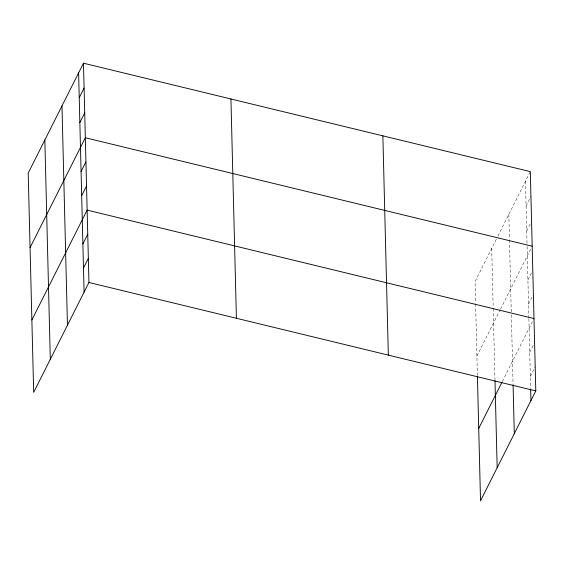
<?xml version="1.0" encoding="UTF-8"?>
<svg xmlns="http://www.w3.org/2000/svg" width="564" height="564" viewBox="0 0 564 564"><rect width="100%" height="100%" fill="white"/><g stroke="black" fill="none" stroke-linecap="round" stroke-linejoin="round"><path stroke-width="0.42" stroke-dasharray="2.82 2.11" d="M496.362 239.157L475.057 281.521L475.593 302.946M497.92 236.055L530.322 171.632M526.085 206.149L530.943 196.483M526.706 231.007L531.563 221.335M476.918 356.081L500.169 309.84M500.564 309.065L530.689 249.161M527.925 279.977L532.416 271.051M528.531 304.102L533.015 295.176M502.369 381.433L533.622 319.294M529.73 352.345L534.594 342.672M530.336 376.463L535.201 366.797M525.465 181.298L527.065 245.573M527.086 246.433L528.87 317.884M528.891 318.745L530.639 388.526M508.827 214.376L509.447 239.228M509.468 240.081L511.294 313.055M511.336 314.775L513.099 385.416M491.688 248.449L493.169 307.584M493.19 308.438L494.973 379.861M475.614 303.806L477.412 375.892"/><path stroke-width="0.85" d="M83.472 63.189L28.2 173.085L33.678 392.368L88.943 282.479L83.472 63.189L530.322 171.632L535.8 390.915L480.528 500.811L477.433 376.759M79.228 97.713L84.092 88.04M79.848 122.564L84.713 112.899M30.061 247.638L85.333 137.75L532.183 246.186M81.068 171.541L85.932 161.868M81.674 195.659L86.539 185.993M31.866 320.007L87.138 210.111L533.995 318.554M82.88 243.902L87.744 234.236M83.479 268.02L88.344 258.354M478.723 428.443L501.981 382.202M88.943 282.479L535.8 390.915M530.661 389.386L530.935 400.588M513.099 385.416L514.305 433.66M494.995 380.728L497.166 467.732M382.864 135.846L388.335 355.13M230.93 98.975L236.408 318.265M78.608 72.862L84.085 292.145M61.977 105.933L67.447 325.216M44.838 140.006L50.309 359.296"/></g></svg>
